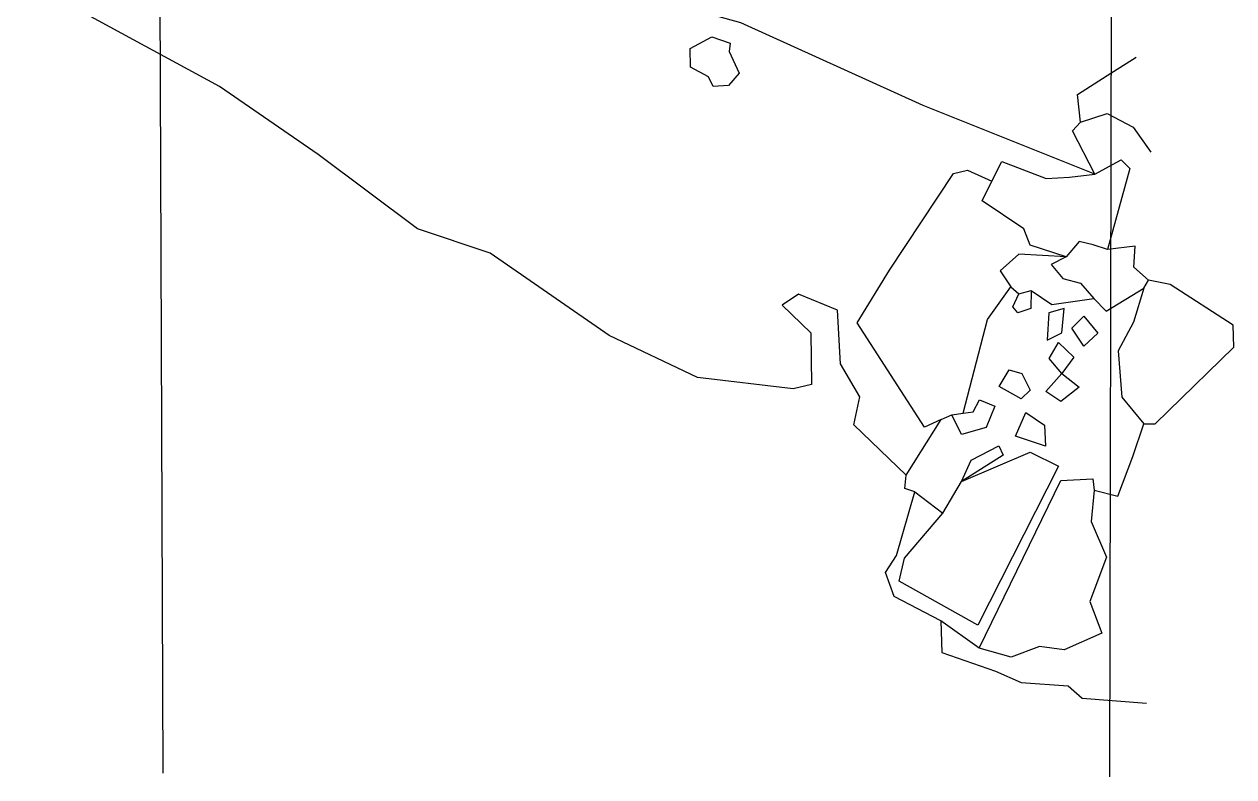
# Model space of a CAD drawing. Header units: metres. Extents: x 0.25 to 1.64, y -20.6 to -15.97.
# Drawn here: x 0.342 to 1.635, y -20.603 to -19.798 of the extents above; entities that cross this region are included whole.
import ezdxf

# ---------------------------------------------------------------- set-up
doc = ezdxf.new("R2010")
doc.units = ezdxf.units.M
doc.header["$LTSCALE"] = 25
doc.header["$MEASUREMENT"] = 0
doc.linetypes.add('STRICHPUNKTX2', pattern=[2, 1, -0.5, 0, -0.5])
for name, color, linetype in [('BEFUND', 1, 'CONTINUOUS'), ('GRABUNGSGRENZE', 3, 'STRICHPUNKTX2'), ('STEINE', 4, 'CONTINUOUS')]:
    doc.layers.add(name, color=color, linetype=linetype)

msp = doc.modelspace()

# ---------------------------------------------------------------- linework, layer by layer
at = {"layer": 'BEFUND'}
for points in [[(1.4869, -19.9587), (1.3033, -19.8853), (1.1085, -19.7971), (1.0352, -19.7766), (0.9695, -19.7729), (0.7909, -19.676), (0.6889, -19.6225), (0.6542, -19.6196)], [(1.2851, -20.2802), (1.2291, -20.2266), (1.2356, -20.1965), (1.2151, -20.1615), (1.2118, -20.104), (1.1699, -20.0869), (1.1527, -20.0987), (1.1834, -20.1281), (1.1841, -20.1835), (1.1643, -20.1882), (1.062, -20.176), (0.9676, -20.1311), (0.8405, -20.0432), (0.763, -20.0171), (0.6568, -19.9377), (0.5511, -19.8649), (0.3424, -19.7514)]]:
    msp.add_lwpolyline(points, dxfattribs=at)
msp.add_lwpolyline([(1.096, -19.8277), (1.1067, -19.8506), (1.0951, -19.8639), (1.0788, -19.865), (1.0737, -19.8548), (1.0548, -19.8442), (1.0542, -19.8244), (1.0776, -19.812), (1.0969, -19.8186)], close=True, dxfattribs=at)
at = {"layer": 'GRABUNGSGRENZE'}
for points in [[(0.4743, -16.2604), (0.4905, -20.5987)], [(1.5118, -16.3041), (1.5024, -20.6026)]]:
    msp.add_lwpolyline(points, dxfattribs=at)
at = {"layer": 'STEINE'}
for points in [[(1.4714, -19.9031), (1.4683, -19.8736), (1.4999, -19.8531), (1.5309, -19.8336)], [(1.4869, -19.9587), (1.4628, -19.9123), (1.4714, -19.9031), (1.5, -19.8939), (1.5276, -19.9086), (1.5465, -19.9351)], [(1.456, -20.0471), (1.4177, -20.0344), (1.411, -20.0171), (1.3665, -19.9871), (1.3767, -19.9662), (1.3873, -19.9452), (1.4348, -19.9634), (1.4598, -19.9619), (1.4869, -19.9587), (1.5149, -19.9433), (1.5241, -19.9525), (1.5003, -20.0393)], [(1.3227, -20.2209), (1.3049, -20.2291), (1.2327, -20.1176), (1.2672, -20.0614), (1.3358, -19.9581), (1.3506, -19.9545), (1.3767, -19.9662)], [(1.4402, -20.0553), (1.4525, -20.07), (1.4714, -20.0751), (1.4857, -20.0914), (1.499, -20.1051), (1.5392, -20.0805), (1.5443, -20.0718), (1.5285, -20.0581), (1.5299, -20.0357), (1.5003, -20.0393), (1.485, -20.0342), (1.4702, -20.0307), (1.456, -20.0471), (1.4402, -20.0553)], [(1.456, -20.0471), (1.4055, -20.0442), (1.3856, -20.0621), (1.3969, -20.0789), (1.4056, -20.0865), (1.4188, -20.0829), (1.4408, -20.0981), (1.4857, -20.0914)], [(1.5392, -20.0805), (1.5281, -20.1168), (1.5119, -20.1475), (1.5156, -20.1969), (1.5391, -20.2255), (1.5391, -20.2255), (1.5514, -20.2254), (1.6353, -20.1436), (1.6348, -20.1201), (1.5673, -20.0764), (1.5443, -20.0718)], [(1.3462, -20.2142), (1.372, -20.1141), (1.3969, -20.0789)], [(1.4188, -20.0829), (1.4184, -20.1023), (1.4046, -20.1069), (1.399, -20.1003), (1.4056, -20.0865), (1.4188, -20.0829)], [(1.4378, -20.1068), (1.4358, -20.1359), (1.4516, -20.1282), (1.4541, -20.1022), (1.4378, -20.1068)], [(1.4751, -20.1424), (1.4623, -20.1231), (1.475, -20.1103), (1.4899, -20.1286), (1.4751, -20.1424)], [(1.4517, -20.1716), (1.4379, -20.1558), (1.4481, -20.1384), (1.4644, -20.1542), (1.4517, -20.1716)], [(1.4079, -20.1988), (1.3844, -20.1856), (1.3951, -20.1677), (1.4089, -20.1717), (1.4176, -20.1895), (1.4079, -20.1988)], [(1.4503, -20.2017), (1.4344, -20.191), (1.4517, -20.1716), (1.4701, -20.1863), (1.4503, -20.2017)], [(1.3442, -20.2367), (1.334, -20.2158), (1.3462, -20.2142), (1.3569, -20.2127), (1.3635, -20.1999), (1.3799, -20.2065), (1.3707, -20.2295), (1.3442, -20.2367)], [(1.2944, -20.2981), (1.2837, -20.2945), (1.2851, -20.2802), (1.3227, -20.2209), (1.334, -20.2158)], [(1.4341, -20.2492), (1.4019, -20.2386), (1.413, -20.2135), (1.433, -20.2268), (1.4341, -20.2492)], [(1.4862, -20.2965), (1.5113, -20.3026), (1.5275, -20.2602), (1.5391, -20.2255), (1.5391, -20.2255)], [(1.3616, -20.4407), (1.2778, -20.3935), (1.2833, -20.369), (1.3245, -20.3209), (1.3444, -20.2872), (1.3444, -20.2872), (1.4178, -20.2559), (1.4479, -20.2706), (1.3616, -20.4407)], [(1.3545, -20.2642), (1.3841, -20.2488), (1.3887, -20.259), (1.3444, -20.2872), (1.3545, -20.2642)], [(1.3632, -20.4652), (1.4505, -20.2859), (1.4847, -20.2843), (1.4862, -20.2965), (1.4828, -20.3297), (1.4992, -20.3679), (1.4815, -20.4154), (1.4943, -20.4491), (1.454, -20.467), (1.4275, -20.4635), (1.3974, -20.4748), (1.3632, -20.4652)], [(1.3632, -20.4652), (1.3223, -20.4358), (1.2722, -20.4099), (1.263, -20.3844), (1.2747, -20.366), (1.2944, -20.2981), (1.3245, -20.3209)], [(1.3223, -20.4358), (1.3234, -20.4699), (1.3806, -20.4897), (1.4082, -20.5019), (1.4582, -20.5053), (1.4731, -20.5185), (1.542, -20.524)]]:
    msp.add_lwpolyline(points, dxfattribs=at)

doc.saveas('drawing.dxf')
